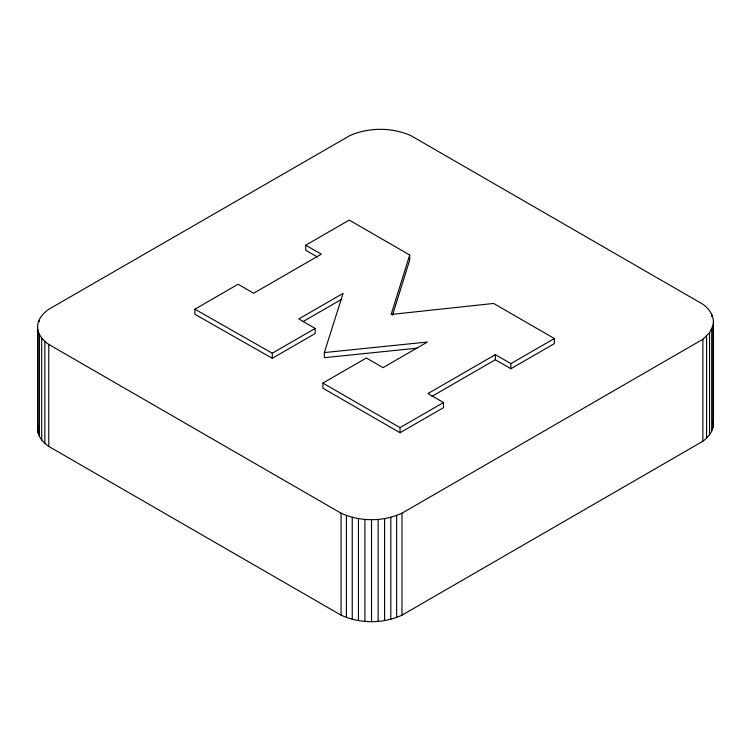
<?xml version="1.0" encoding="UTF-8"?>
<svg xmlns="http://www.w3.org/2000/svg" width="751" height="751" viewBox="0 0 751 751"><rect width="100%" height="100%" fill="white"/><g stroke="black" fill="none" stroke-linecap="round" stroke-linejoin="round"><path stroke-width="1.13" d="M713.009 427.507L713.009 325.53C714.999 317.044 709.554 308.952 702.87 304.249L410.713 135.527C391.656 127.257 369.06 127.257 350.004 135.527L48.777 309.281C42.901 313.28 37.672 319.41 37.55 326.854L37.55 428.84C37.672 436.284 42.901 442.414 48.777 446.423L341.085 615.182C360.076 623.846 382.982 623.846 401.973 615.182L702.87 441.25C708.503 437.138 713.347 430.999 713.45 423.742L713.45 321.757M37.55 428.84L37.897 425.977M317.41 257.02L305.751 250.29L305.751 245.192L349.234 220.09L409.699 255.002L391.13 314.462L493.614 303.451L554.369 338.532L554.369 343.629L510.896 368.732L495.35 359.757L431.994 396.331M392.501 315.157L409.699 260.099L409.699 255.002M416.974 348.182L324.348 357.673L324.348 352.576L343.085 293.369L298.767 318.959L315.176 328.431L315.176 333.538L272.275 358.302L194.894 314.293L194.894 309.196L238.086 284.254L253.631 293.237L321.297 254.167L305.751 245.192M37.55 326.854C37.672 334.308 42.901 340.438 48.777 344.437L341.085 513.196C360.076 521.861 382.982 521.861 401.973 513.196L702.87 339.274L709.545 332.796L713.009 325.53M302.794 321.728L341.076 299.63M194.894 309.196L272.275 353.205L315.176 328.431M554.369 338.532L510.896 363.634L495.35 354.65L427.976 393.552L443.522 402.536L443.522 407.633L400.039 432.736L322.874 388.183L322.874 383.085L366.347 357.983L383.048 367.624L427.394 342.024L324.348 352.576M322.874 383.085L400.039 427.638L443.522 402.536M713.121 420.917L713.45 423.742M711.704 314.293L711.704 316.631M711.704 329.229L711.704 431.205M709.545 332.796L709.545 434.773M706.588 336.157L706.588 438.143M702.87 339.274L702.87 441.25M510.896 363.634L510.896 368.732M495.35 354.65L495.35 359.757M401.973 513.196L401.973 615.182M400.039 427.638L400.039 432.736M396.65 515.468L396.65 617.444M390.82 517.279L390.82 619.265M384.606 518.603L384.606 620.579M378.128 519.41L378.128 621.387M371.529 519.673L371.529 621.659M364.92 519.41L364.92 621.387M358.452 518.603L358.452 620.579M352.238 517.279L352.238 619.265M346.408 515.468L346.408 617.444M341.085 513.196L341.085 615.182M272.275 353.205L272.275 358.302M48.777 344.437L48.777 446.423M44.844 341.358L44.844 443.343M41.699 337.997L41.699 439.973M39.409 319.306L39.409 321.653M39.409 334.411L39.409 436.387M38.019 330.675L38.019 432.651"/></g></svg>
